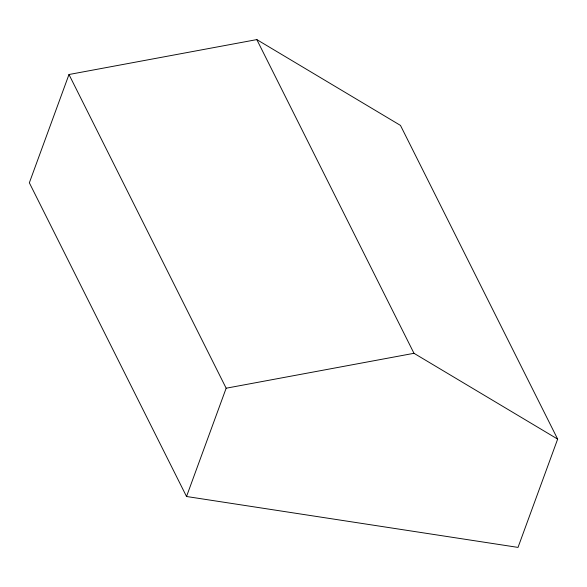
<?xml version="1.0" encoding="UTF-8"?>
<svg xmlns="http://www.w3.org/2000/svg" width="587" height="587" viewBox="0 0 587 587"><rect width="100%" height="100%" fill="white"/><g stroke="black" fill="none" stroke-linecap="round" stroke-linejoin="round"><path stroke-width="0.88" d="M68.98 74.512L29.35 182.799L186.527 496.499L518.02 547.4L557.65 439.105L400.473 125.413L256.812 39.6L68.98 74.512L226.156 388.212L186.527 496.499M226.156 388.212L413.989 353.301L557.65 439.105M256.812 39.6L413.989 353.301"/></g></svg>
